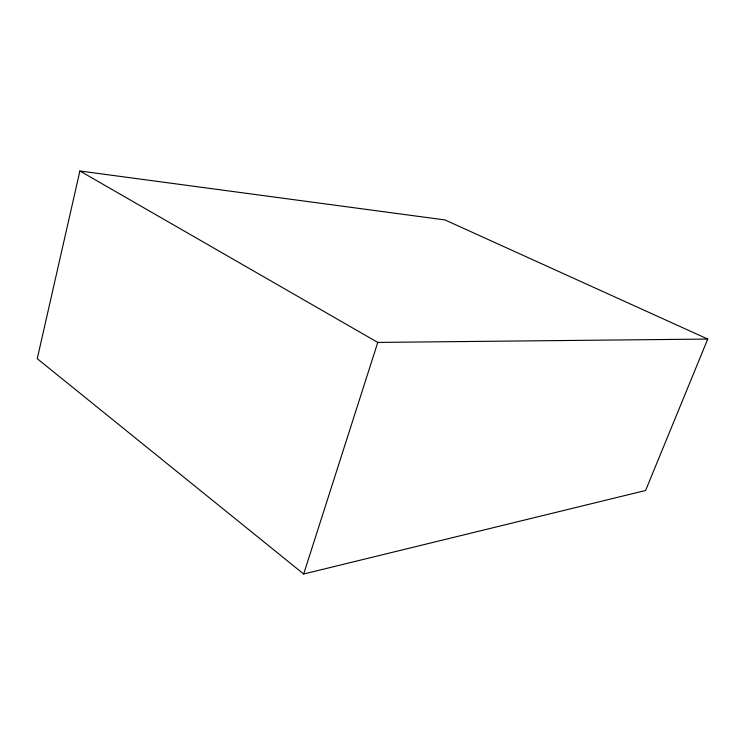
<?xml version="1.0" encoding="UTF-8"?>
<svg xmlns="http://www.w3.org/2000/svg" width="745" height="745" viewBox="0 0 745 745"><rect width="100%" height="100%" fill="white"/><g stroke="black" fill="none" stroke-linecap="round" stroke-linejoin="round"><path stroke-width="1.12" d="M79.892 170.996L37.25 358.69L303.671 574.004L645.608 490.471L707.75 339.068L444.998 219.943L79.892 170.996L377.771 342.421L707.75 339.068M303.671 574.004L377.771 342.421"/></g></svg>
